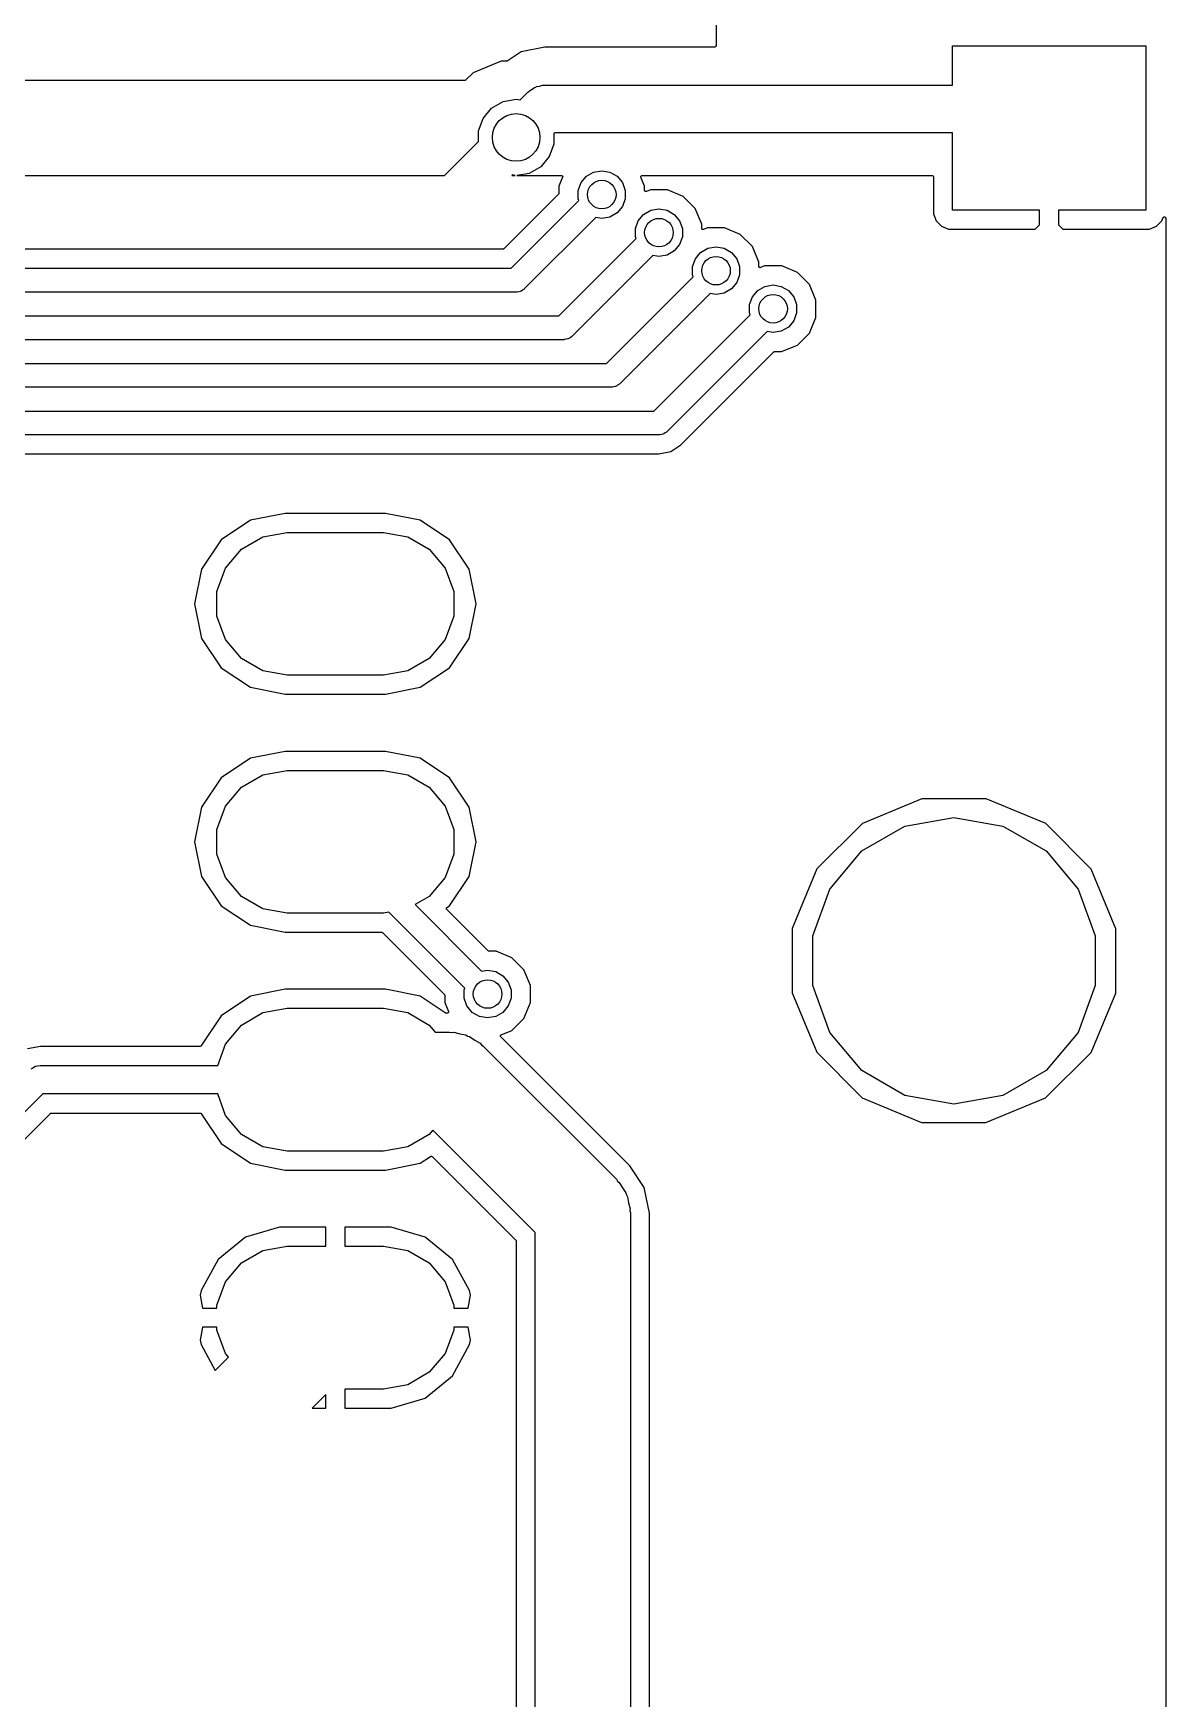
# Model space of a CAD drawing. Extents: x 0.3 to 75.7, y -92.7 to -2.
# Drawn here: x 63.83 to 75.72, y -75 to -57.51 of the extents above; entities that cross this region are included whole.
import ezdxf

# ---------------------------------------------------------------- set-up
doc = ezdxf.new("R2010")
doc.units = 0
doc.header["$MEASUREMENT"] = 0
doc.layers.add('BLACK', color=7, linetype='CONTINUOUS')

msp = doc.modelspace()

# ---------------------------------------------------------------- linework, layer by layer
at = {"layer": 'Black'}
for p, q in [((71, -47.9071), (71, -57.637)), ((68.9514, -57.6997), (68.8047, -57.7977)), ((69.2013, -57.65), (68.9514, -57.6997)), ((70.987, -57.65), (69.2013, -57.65)), ((70.9881, -57.6498), (70.987, -57.65)), ((70.9893, -57.6498), (70.9881, -57.6498)), ((70.9903, -57.6494), (70.9893, -57.6498)), ((70.9914, -57.6492), (70.9903, -57.6494)), ((70.9924, -57.6486), (70.9914, -57.6492)), ((70.9935, -57.6483), (70.9924, -57.6486)), ((70.9944, -57.6475), (70.9935, -57.6483)), ((70.9954, -57.647), (70.9944, -57.6475)), ((70.9961, -57.6461), (70.9954, -57.647)), ((70.997, -57.6454), (70.9961, -57.6461)), ((70.9975, -57.6444), (70.997, -57.6454)), ((70.9983, -57.6435), (70.9975, -57.6444)), ((70.9986, -57.6424), (70.9983, -57.6435)), ((70.9992, -57.6414), (70.9986, -57.6424)), ((70.9994, -57.6403), (70.9992, -57.6414)), ((70.9998, -57.6393), (70.9994, -57.6403)), ((71, -57.637), (70.9998, -57.6381)), ((70.9998, -57.6381), (70.9998, -57.6393)), ((73.484, -58.05), (73.484, -57.6364)), ((73.484, -57.6364), (75.516, -57.6364)), ((75.516, -57.6364), (75.516, -59.3636)), ((68.7416, -57.7999), (68.4474, -57.9214)), ((68.7974, -57.7999), (68.7416, -57.7999)), ((68.799, -57.7996), (68.7974, -57.7999)), ((68.8005, -57.7995), (68.799, -57.7996)), ((68.8012, -57.7993), (68.8005, -57.7995)), ((68.8019, -57.7991), (68.8012, -57.7993)), ((68.8032, -57.7983), (68.8019, -57.7991)), ((68.8047, -57.7977), (68.8032, -57.7983)), ((68.3633, -58), (62.9247, -58)), ((68.3639, -57.9999), (68.3633, -58)), ((68.3644, -58), (68.3639, -57.9999)), ((68.3661, -57.9995), (68.3644, -58)), ((68.3678, -57.9992), (68.3661, -57.9995)), ((68.3682, -57.9989), (68.3678, -57.9992)), ((68.3688, -57.9988), (68.3682, -57.9989)), ((68.3702, -57.9978), (68.3688, -57.9988)), ((68.3717, -57.997), (68.3702, -57.9978)), ((68.372, -57.9965), (68.3717, -57.997)), ((68.3725, -57.9962), (68.372, -57.9965)), ((68.4474, -57.9214), (68.3725, -57.9962)), ((69.0393, -58.1085), (69.0676, -58.0922)), ((69.0676, -58.0922), (69.0943, -58.0734)), ((69.0943, -58.0734), (69.105, -58.0706)), ((69.105, -58.0706), (69.1145, -58.0651)), ((69.1145, -58.0651), (69.1467, -58.0594)), ((69.1467, -58.0594), (69.1782, -58.051)), ((69.1782, -58.051), (69.1892, -58.0519)), ((69.1892, -58.0519), (69.2, -58.05)), ((69.2, -58.05), (73.484, -58.05)), ((68.6419, -58.2924), (68.7627, -58.2227)), ((68.7627, -58.2227), (68.9, -58.1985)), ((68.9, -58.1985), (68.9408, -58.2057)), ((68.9408, -58.2057), (69.0232, -58.1232)), ((69.0232, -58.1232), (69.0322, -58.1169)), ((69.0322, -58.1169), (69.0393, -58.1085)), ((68.5046, -58.5303), (68.5523, -58.3992)), ((68.5523, -58.3992), (68.6419, -58.2924)), ((68.5046, -58.6419), (68.5046, -58.5303)), ((69.3036, -58.55), (69.2954, -58.5581)), ((69.2954, -58.5581), (69.2954, -58.6697)), ((73.484, -58.55), (69.3036, -58.55)), ((73.484, -59.3636), (73.484, -58.55)), ((68.1464, -59), (68.5046, -58.6419)), ((69.2954, -58.6697), (69.2477, -58.8008)), ((69.1581, -58.9076), (69.0373, -58.9773)), ((69.2477, -58.8008), (69.1581, -58.9076)), ((69.6387, -59.0078), (69.7142, -58.9642)), ((69.7142, -58.9642), (69.8, -58.949)), ((69.8, -58.949), (69.8858, -58.9642)), ((69.8858, -58.9642), (69.9613, -59.0078)), ((63.0645, -59), (68.1464, -59)), ((68.8592, -58.9943), (68.8536, -59)), ((68.8536, -59), (68.8913, -59)), ((68.8913, -59), (68.8592, -58.9943)), ((69.0373, -58.9773), (68.9087, -59)), ((68.9087, -59), (69.3763, -59)), ((69.3501, -59.1101), (69.35, -59.185)), ((69.3883, -59.018), (69.3501, -59.1101)), ((69.3763, -59), (69.3777, -59.0002)), ((69.3777, -59.0002), (69.3791, -59.0003)), ((69.3791, -59.0003), (69.3799, -59.0006)), ((69.3799, -59.0006), (69.3808, -59.0008)), ((69.3808, -59.0008), (69.382, -59.0015)), ((69.382, -59.0015), (69.3833, -59.002)), ((69.3833, -59.002), (69.3839, -59.0026)), ((69.3839, -59.0026), (69.3847, -59.003)), ((69.3847, -59.003), (69.3856, -59.0041)), ((69.3856, -59.0041), (69.3866, -59.0051)), ((69.3866, -59.0051), (69.387, -59.0058)), ((69.387, -59.0058), (69.3876, -59.0065)), ((69.3876, -59.0065), (69.3881, -59.0078)), ((69.3881, -59.0078), (69.3887, -59.0091)), ((69.3886, -59.0166), (69.3883, -59.018)), ((69.3891, -59.0153), (69.3886, -59.0166)), ((69.3887, -59.0091), (69.3888, -59.0099)), ((69.3888, -59.0099), (69.3891, -59.0107)), ((69.3891, -59.0107), (69.3891, -59.0122)), ((69.3891, -59.0122), (69.3893, -59.0136)), ((69.3893, -59.0136), (69.3891, -59.0144)), ((69.3891, -59.0144), (69.3891, -59.0153)), ((69.5529, -59.1564), (69.5827, -59.0745)), ((69.5827, -59.0745), (69.6387, -59.0078)), ((69.9613, -59.0078), (70.0173, -59.0745)), ((70.0173, -59.0745), (70.0471, -59.1564)), ((70.2107, -59.0136), (70.2109, -59.0122)), ((70.2109, -59.0144), (70.2107, -59.0136)), ((70.2109, -59.0107), (70.2112, -59.0099)), ((70.2109, -59.0122), (70.2109, -59.0107)), ((70.2109, -59.0153), (70.2109, -59.0144)), ((70.2114, -59.0166), (70.2109, -59.0153)), ((70.2112, -59.0099), (70.2113, -59.0091)), ((70.2113, -59.0091), (70.212, -59.0078)), ((70.2117, -59.018), (70.2114, -59.0166)), ((70.2501, -59.1109), (70.2117, -59.018)), ((70.212, -59.0078), (70.2124, -59.0065)), ((70.2124, -59.0065), (70.213, -59.0058)), ((70.213, -59.0058), (70.2134, -59.0051)), ((70.2134, -59.0051), (70.2144, -59.0041)), ((70.2144, -59.0041), (70.2153, -59.003)), ((70.2153, -59.003), (70.2161, -59.0026)), ((70.2161, -59.0026), (70.2167, -59.002)), ((70.2167, -59.002), (70.218, -59.0015)), ((70.218, -59.0015), (70.2193, -59.0008)), ((70.2193, -59.0008), (70.2201, -59.0006)), ((70.2201, -59.0006), (70.2209, -59.0003)), ((70.2209, -59.0003), (70.2223, -59.0002)), ((70.2223, -59.0002), (70.2237, -59)), ((70.2237, -59), (73.271, -59)), ((70.25, -59.1556), (70.2501, -59.1109)), ((73.271, -59), (73.2721, -59.0002)), ((73.2721, -59.0002), (73.2733, -59.0002)), ((73.2733, -59.0002), (73.2743, -59.0006)), ((73.2743, -59.0006), (73.2754, -59.0008)), ((73.2754, -59.0008), (73.2764, -59.0014)), ((73.2764, -59.0014), (73.2775, -59.0017)), ((73.2775, -59.0017), (73.2784, -59.0025)), ((73.2784, -59.0025), (73.2794, -59.003)), ((73.2794, -59.003), (73.2801, -59.0039)), ((73.2801, -59.0039), (73.281, -59.0046)), ((73.281, -59.0046), (73.2815, -59.0056)), ((73.2815, -59.0056), (73.2823, -59.0065)), ((73.2823, -59.0065), (73.2826, -59.0076)), ((73.2826, -59.0076), (73.2832, -59.0086)), ((73.2832, -59.0086), (73.2834, -59.0097)), ((73.2834, -59.0097), (73.2838, -59.0107)), ((73.2838, -59.0107), (73.2838, -59.0119)), ((73.2838, -59.0119), (73.284, -59.013)), ((73.284, -59.013), (73.284, -59.4034)), ((69.3462, -59.1942), (68.7692, -59.7712)), ((68.8482, -59.975), (69.56, -59.2632)), ((69.3465, -59.1937), (69.3462, -59.1942)), ((69.347, -59.1933), (69.3465, -59.1937)), ((69.3478, -59.1919), (69.347, -59.1933)), ((69.3488, -59.1905), (69.3478, -59.1919)), ((69.3489, -59.1899), (69.3488, -59.1905)), ((69.3492, -59.1894), (69.3489, -59.1899)), ((69.3495, -59.1878), (69.3492, -59.1894)), ((69.35, -59.1861), (69.3495, -59.1878)), ((69.35, -59.185), (69.3499, -59.1856)), ((69.3499, -59.1856), (69.35, -59.1861)), ((69.5529, -59.2436), (69.5529, -59.1564)), ((69.56, -59.2632), (69.5529, -59.2436)), ((70.0471, -59.2436), (70.0173, -59.3255)), ((70.0471, -59.1564), (70.0471, -59.2436)), ((70.2503, -59.157), (70.25, -59.1556)), ((70.2503, -59.1584), (70.2503, -59.157)), ((70.2507, -59.1592), (70.2503, -59.1584)), ((70.2508, -59.1601), (70.2507, -59.1592)), ((70.2515, -59.1613), (70.2508, -59.1601)), ((70.2521, -59.1626), (70.2515, -59.1613)), ((70.2526, -59.1632), (70.2521, -59.1626)), ((70.2531, -59.164), (70.2526, -59.1632)), ((70.2542, -59.1649), (70.2531, -59.164)), ((70.2551, -59.1659), (70.2542, -59.1649)), ((70.2559, -59.1663), (70.2551, -59.1659)), ((70.2565, -59.1669), (70.2559, -59.1663)), ((70.2579, -59.1674), (70.2565, -59.1669)), ((70.2591, -59.168), (70.2579, -59.1674)), ((70.26, -59.1681), (70.2591, -59.168)), ((70.2608, -59.1684), (70.26, -59.1681)), ((70.2622, -59.1684), (70.2608, -59.1684)), ((70.2636, -59.1686), (70.2622, -59.1684)), ((70.2644, -59.1684), (70.2636, -59.1686)), ((70.2653, -59.1684), (70.2644, -59.1684)), ((70.2666, -59.1679), (70.2653, -59.1684)), ((70.268, -59.1676), (70.2666, -59.1679)), ((70.3109, -59.1499), (70.268, -59.1676)), ((70.4899, -59.1501), (70.3109, -59.1499)), ((70.6552, -59.2187), (70.4899, -59.1501)), ((70.7817, -59.3454), (70.6552, -59.2187)), ((69.7369, -59.4398), (68.9884, -60.1884)), ((69.8, -59.451), (69.7369, -59.4398)), ((69.8858, -59.4358), (69.8, -59.451)), ((69.9613, -59.3922), (69.8858, -59.4358)), ((70.0173, -59.3255), (69.9613, -59.3922)), ((70.1529, -59.5564), (70.1827, -59.4745)), ((70.1827, -59.4745), (70.2387, -59.4078)), ((70.2387, -59.4078), (70.3142, -59.3642)), ((70.3142, -59.3642), (70.4, -59.349)), ((70.4, -59.349), (70.4858, -59.3642)), ((70.4858, -59.3642), (70.5613, -59.4078)), ((70.5613, -59.4078), (70.6173, -59.4745)), ((70.6173, -59.4745), (70.6471, -59.5564)), ((70.8501, -59.5109), (70.7817, -59.3454)), ((73.284, -59.4034), (73.3144, -59.4769)), ((73.3144, -59.4769), (73.3707, -59.5332)), ((74.4, -59.3636), (73.484, -59.3636)), ((74.4, -59.518), (74.4, -59.3636)), ((75.516, -59.3636), (74.6, -59.3636)), ((74.6, -59.3636), (74.6, -59.518)), ((75.6293, -59.5332), (75.6856, -59.4769)), ((75.6856, -59.4769), (75.7, -59.442)), ((75.7, -59.442), (75.7011, -59.4404)), ((75.7011, -59.4404), (75.702, -59.4387)), ((75.702, -59.4387), (75.7023, -59.4385)), ((75.7023, -59.4385), (75.7024, -59.4382)), ((75.7024, -59.4382), (75.704, -59.437)), ((75.704, -59.437), (75.7055, -59.4358)), ((75.7055, -59.4358), (75.7058, -59.4357)), ((75.7058, -59.4357), (75.706, -59.4355)), ((75.706, -59.4355), (75.7079, -59.4349)), ((75.7079, -59.4349), (75.7097, -59.4342)), ((75.7097, -59.4342), (75.71, -59.4342)), ((75.71, -59.4342), (75.7103, -59.4341)), ((75.7103, -59.4341), (75.7123, -59.4342)), ((75.7123, -59.4342), (75.7143, -59.4342)), ((75.7143, -59.4342), (75.7145, -59.4343)), ((75.7145, -59.4343), (75.7148, -59.4343)), ((75.7148, -59.4343), (75.7167, -59.4351)), ((75.7167, -59.4351), (75.7185, -59.4358)), ((75.7185, -59.4358), (75.7187, -59.4359)), ((75.7187, -59.4359), (75.719, -59.436)), ((75.719, -59.436), (75.7205, -59.4374)), ((75.7205, -59.4374), (75.722, -59.4387)), ((75.722, -59.4387), (75.7221, -59.4389)), ((75.7221, -59.4389), (75.7223, -59.4391)), ((75.7223, -59.4391), (75.7232, -59.4409)), ((75.7232, -59.4409), (75.7242, -59.4426)), ((75.7242, -59.4426), (75.7243, -59.4428)), ((75.7243, -59.4428), (75.7244, -59.4431)), ((75.7244, -59.4431), (75.7247, -59.4451)), ((75.7247, -59.4451), (75.725, -59.447)), ((75.725, -59.447), (75.725, -92.712)), ((69.3482, -60.475), (70.16, -59.6632)), ((70.1529, -59.6436), (70.1529, -59.5564)), ((70.16, -59.6632), (70.1529, -59.6436)), ((70.6471, -59.6436), (70.6173, -59.7255)), ((70.6471, -59.5564), (70.6471, -59.6436)), ((70.85, -59.5556), (70.8501, -59.5109)), ((70.8503, -59.557), (70.85, -59.5556)), ((70.8503, -59.5584), (70.8503, -59.557)), ((70.8507, -59.5592), (70.8503, -59.5584)), ((70.8508, -59.5601), (70.8507, -59.5592)), ((70.8515, -59.5613), (70.8508, -59.5601)), ((70.8521, -59.5626), (70.8515, -59.5613)), ((70.8526, -59.5632), (70.8521, -59.5626)), ((70.8531, -59.564), (70.8526, -59.5632)), ((70.8542, -59.5649), (70.8531, -59.564)), ((70.8551, -59.5659), (70.8542, -59.5649)), ((70.8559, -59.5663), (70.8551, -59.5659)), ((70.8565, -59.5669), (70.8559, -59.5663)), ((70.8579, -59.5674), (70.8565, -59.5669)), ((70.8591, -59.568), (70.8579, -59.5674)), ((70.86, -59.5681), (70.8591, -59.568)), ((70.8608, -59.5684), (70.86, -59.5681)), ((70.8622, -59.5684), (70.8608, -59.5684)), ((70.8636, -59.5686), (70.8622, -59.5684)), ((70.8644, -59.5684), (70.8636, -59.5686)), ((70.8653, -59.5684), (70.8644, -59.5684)), ((70.8666, -59.5679), (70.8653, -59.5684)), ((70.868, -59.5676), (70.8666, -59.5679)), ((70.9109, -59.5499), (70.868, -59.5676)), ((71.0899, -59.5501), (70.9109, -59.5499)), ((71.2552, -59.6187), (71.0899, -59.5501)), ((71.3817, -59.7454), (71.2552, -59.6187)), ((73.3707, -59.5332), (73.4442, -59.5636)), ((73.4442, -59.5636), (74.3544, -59.5636)), ((74.3544, -59.5636), (74.4, -59.518)), ((74.6, -59.518), (74.6456, -59.5636)), ((74.6456, -59.5636), (75.5558, -59.5636)), ((75.5558, -59.5636), (75.6293, -59.5332)), ((68.76, -59.775), (41.0013, -59.775)), ((68.7606, -59.7749), (68.76, -59.775)), ((68.7611, -59.775), (68.7606, -59.7749)), ((68.7628, -59.7745), (68.7611, -59.775)), ((68.7644, -59.7742), (68.7628, -59.7745)), ((68.7649, -59.7739), (68.7644, -59.7742)), ((68.7655, -59.7738), (68.7649, -59.7739)), ((68.7669, -59.7728), (68.7655, -59.7738)), ((68.7684, -59.772), (68.7669, -59.7728)), ((68.7687, -59.7715), (68.7684, -59.772)), ((68.7692, -59.7712), (68.7687, -59.7715)), ((70.3369, -59.8398), (69.4884, -60.6884)), ((70.4, -59.851), (70.3369, -59.8398)), ((70.4858, -59.8358), (70.4, -59.851)), ((70.5613, -59.7922), (70.4858, -59.8358)), ((70.6173, -59.7255), (70.5613, -59.7922)), ((70.7827, -59.8745), (70.8387, -59.8078)), ((70.8387, -59.8078), (70.9142, -59.7642)), ((70.9142, -59.7642), (71, -59.749)), ((71, -59.749), (71.0858, -59.7642)), ((71.0858, -59.7642), (71.1613, -59.8078)), ((71.1613, -59.8078), (71.2173, -59.8745)), ((71.4501, -59.9109), (71.3817, -59.7454)), ((41, -59.975), (68.4, -59.975)), ((68.4, -59.975), (68.7, -59.975)), ((68.7, -59.975), (68.8482, -59.975)), ((70.7529, -59.9564), (70.7827, -59.8745)), ((70.7529, -60.0436), (70.7529, -59.9564)), ((71.2173, -59.8745), (71.2471, -59.9564)), ((71.2471, -59.9564), (71.2471, -60.0436)), ((71.45, -59.9556), (71.4501, -59.9109)), ((71.4503, -59.957), (71.45, -59.9556)), ((71.4503, -59.9584), (71.4503, -59.957)), ((71.4507, -59.9592), (71.4503, -59.9584)), ((71.4508, -59.9601), (71.4507, -59.9592)), ((71.4515, -59.9613), (71.4508, -59.9601)), ((71.4521, -59.9626), (71.4515, -59.9613)), ((71.4526, -59.9632), (71.4521, -59.9626)), ((71.4531, -59.964), (71.4526, -59.9632)), ((71.4542, -59.9649), (71.4531, -59.964)), ((71.4551, -59.9659), (71.4542, -59.9649)), ((71.4559, -59.9663), (71.4551, -59.9659)), ((71.4565, -59.9669), (71.4559, -59.9663)), ((71.4579, -59.9674), (71.4565, -59.9669)), ((71.4591, -59.968), (71.4579, -59.9674)), ((71.46, -59.9681), (71.4591, -59.968)), ((71.4608, -59.9684), (71.46, -59.9681)), ((71.4622, -59.9684), (71.4608, -59.9684)), ((71.4636, -59.9686), (71.4622, -59.9684)), ((71.4644, -59.9684), (71.4636, -59.9686)), ((71.4653, -59.9684), (71.4644, -59.9684)), ((71.4666, -59.9679), (71.4653, -59.9684)), ((71.468, -59.9676), (71.4666, -59.9679)), ((71.5109, -59.9499), (71.468, -59.9676)), ((71.6899, -59.9501), (71.5109, -59.9499)), ((71.8552, -60.0187), (71.6899, -59.9501)), ((68.9839, -60.1915), (68.9803, -60.1958)), ((68.9884, -60.1884), (68.9839, -60.1915)), ((69.8482, -60.975), (70.76, -60.0632)), ((70.76, -60.0632), (70.7529, -60.0436)), ((71.1613, -60.1922), (71.0858, -60.2358)), ((71.2173, -60.1255), (71.1613, -60.1922)), ((71.2471, -60.0436), (71.2173, -60.1255)), ((71.4387, -60.2078), (71.5142, -60.1642)), ((71.5142, -60.1642), (71.6, -60.149)), ((71.6, -60.149), (71.6858, -60.1642)), ((71.6858, -60.1642), (71.7613, -60.2078)), ((71.9817, -60.1454), (71.8552, -60.0187)), ((72.0501, -60.3109), (71.9817, -60.1454)), ((68.4, -60.225), (41.0518, -60.225)), ((68.7, -60.225), (68.4, -60.225)), ((68.9, -60.225), (68.7, -60.225)), ((68.9054, -60.224), (68.9, -60.225)), ((68.9109, -60.2245), (68.9054, -60.224)), ((68.9267, -60.2203), (68.9109, -60.2245)), ((68.9428, -60.2175), (68.9267, -60.2203)), ((68.9475, -60.2147), (68.9428, -60.2175)), ((68.9528, -60.2133), (68.9475, -60.2147)), ((68.9662, -60.2039), (68.9528, -60.2133)), ((68.9803, -60.1958), (68.9662, -60.2039)), ((70.9369, -60.2398), (69.9884, -61.1884)), ((71, -60.251), (70.9369, -60.2398)), ((71.0858, -60.2358), (71, -60.251)), ((71.3529, -60.3564), (71.3827, -60.2745)), ((71.3529, -60.4436), (71.3529, -60.3564)), ((71.3827, -60.2745), (71.4387, -60.2078)), ((71.7613, -60.2078), (71.8173, -60.2745)), ((71.8173, -60.2745), (71.8471, -60.3564)), ((71.8471, -60.3564), (71.8471, -60.4436)), ((72.0499, -60.4899), (72.0501, -60.3109)), ((41.2, -60.475), (68.9, -60.475)), ((68.9, -60.475), (69.3482, -60.475)), ((70.3482, -61.475), (71.36, -60.4632)), ((71.36, -60.4632), (71.3529, -60.4436)), ((71.8173, -60.5255), (71.7613, -60.5922)), ((71.8471, -60.4436), (71.8173, -60.5255)), ((71.9813, -60.6552), (72.0499, -60.4899)), ((69.4428, -60.7175), (69.4267, -60.7203)), ((69.4475, -60.7147), (69.4428, -60.7175)), ((69.4528, -60.7133), (69.4475, -60.7147)), ((69.4662, -60.7039), (69.4528, -60.7133)), ((69.4803, -60.6958), (69.4662, -60.7039)), ((69.4839, -60.6915), (69.4803, -60.6958)), ((69.4884, -60.6884), (69.4839, -60.6915)), ((71.5369, -60.6398), (70.4884, -61.6884)), ((71.6, -60.651), (71.5369, -60.6398)), ((71.6858, -60.6358), (71.6, -60.651)), ((71.7613, -60.5922), (71.6858, -60.6358)), ((71.8546, -60.7817), (71.9813, -60.6552)), ((68.9, -60.725), (41.2518, -60.725)), ((69.4, -60.725), (68.9, -60.725)), ((69.4054, -60.724), (69.4, -60.725)), ((69.4109, -60.7245), (69.4054, -60.724)), ((69.4267, -60.7203), (69.4109, -60.7245)), ((70.6307, -61.8289), (71.6058, -60.8538)), ((71.6058, -60.8538), (71.6063, -60.8535)), ((71.6063, -60.8535), (71.6066, -60.853)), ((71.6066, -60.853), (71.6081, -60.8522)), ((71.6081, -60.8522), (71.6095, -60.8512)), ((71.6095, -60.8512), (71.6101, -60.8511)), ((71.6101, -60.8511), (71.6106, -60.8508)), ((71.6106, -60.8508), (71.6122, -60.8505)), ((71.6122, -60.8505), (71.6139, -60.8501)), ((71.6139, -60.8501), (71.6144, -60.8501)), ((71.6144, -60.8501), (71.615, -60.85)), ((71.615, -60.85), (71.6891, -60.8501)), ((71.6891, -60.8501), (71.8546, -60.7817)), ((41.4, -60.975), (69.4, -60.975)), ((69.4, -60.975), (69.8482, -60.975)), ((69.4, -61.225), (41.4518, -61.225)), ((69.9, -61.225), (69.4, -61.225)), ((69.9054, -61.224), (69.9, -61.225)), ((69.9109, -61.2245), (69.9054, -61.224)), ((69.9267, -61.2203), (69.9109, -61.2245)), ((69.9428, -61.2175), (69.9267, -61.2203)), ((69.9475, -61.2147), (69.9428, -61.2175)), ((69.9528, -61.2133), (69.9475, -61.2147)), ((69.9662, -61.2039), (69.9528, -61.2133)), ((69.9803, -61.1958), (69.9662, -61.2039)), ((69.9839, -61.1915), (69.9803, -61.1958)), ((69.9884, -61.1884), (69.9839, -61.1915)), ((41.6, -61.475), (69.9, -61.475)), ((69.9, -61.475), (70.3482, -61.475)), ((69.9, -61.725), (41.6518, -61.725)), ((70.4, -61.725), (69.9, -61.725)), ((70.4054, -61.724), (70.4, -61.725)), ((70.4109, -61.7245), (70.4054, -61.724)), ((70.4267, -61.7203), (70.4109, -61.7245)), ((70.4428, -61.7175), (70.4267, -61.7203)), ((70.4475, -61.7147), (70.4428, -61.7175)), ((70.4528, -61.7133), (70.4475, -61.7147)), ((70.4662, -61.7039), (70.4528, -61.7133)), ((70.4803, -61.6958), (70.4662, -61.7039)), ((70.4839, -61.6915), (70.4803, -61.6958)), ((70.4884, -61.6884), (70.4839, -61.6915)), ((52.816, -61.925), (70.3987, -61.925)), ((70.3987, -61.925), (70.5243, -61.9)), ((70.5243, -61.9), (70.6307, -61.8289)), ((66.1079, -62.6225), (65.7998, -62.8284)), ((66.4726, -62.55), (66.1079, -62.6225)), ((67.5274, -62.55), (66.4726, -62.55)), ((67.8921, -62.6225), (67.5274, -62.55)), ((68.2002, -62.8284), (67.8921, -62.6225)), ((66.0131, -62.9255), (66.2387, -62.7952)), ((66.2387, -62.7952), (66.4952, -62.75)), ((66.4952, -62.75), (67.5048, -62.75)), ((67.5048, -62.75), (67.7613, -62.7952)), ((67.7613, -62.7952), (67.9869, -62.9255)), ((65.7998, -62.8284), (65.5939, -63.1365)), ((65.8457, -63.125), (66.0131, -62.9255)), ((67.9869, -62.9255), (68.1543, -63.125)), ((68.4061, -63.1365), (68.2002, -62.8284)), ((65.5939, -63.1365), (65.5216, -63.5)), ((65.7566, -63.3698), (65.8457, -63.125)), ((68.1543, -63.125), (68.2434, -63.3698)), ((68.4784, -63.5), (68.4061, -63.1365)), ((65.5216, -63.5), (65.5939, -63.8635)), ((65.7566, -63.6302), (65.7566, -63.3698)), ((68.2434, -63.3698), (68.2434, -63.6302)), ((68.4061, -63.8635), (68.4784, -63.5)), ((65.8457, -63.875), (65.7566, -63.6302)), ((68.2434, -63.6302), (68.1543, -63.875)), ((65.5939, -63.8635), (65.7998, -64.1716)), ((68.2002, -64.1716), (68.4061, -63.8635)), ((66.0131, -64.0745), (65.8457, -63.875)), ((68.1543, -63.875), (67.9869, -64.0745)), ((65.7998, -64.1716), (66.1079, -64.3774)), ((66.2387, -64.2048), (66.0131, -64.0745)), ((66.4952, -64.25), (66.2387, -64.2048)), ((67.7613, -64.2048), (67.5048, -64.25)), ((67.9869, -64.0745), (67.7613, -64.2048)), ((67.8921, -64.3774), (68.2002, -64.1716)), ((66.1079, -64.3774), (66.4726, -64.45)), ((67.5048, -64.25), (66.4952, -64.25)), ((67.5274, -64.45), (67.8921, -64.3774)), ((66.4726, -64.45), (67.5274, -64.45)), ((66.4726, -65.05), (66.1079, -65.1226)), ((67.5274, -65.05), (66.4726, -65.05)), ((67.8921, -65.1226), (67.5274, -65.05)), ((66.1079, -65.1226), (65.7998, -65.3284)), ((66.2387, -65.2952), (66.4952, -65.25)), ((66.4952, -65.25), (67.5048, -65.25)), ((67.5048, -65.25), (67.7613, -65.2952)), ((68.2002, -65.3284), (67.8921, -65.1226)), ((65.7998, -65.3284), (65.5939, -65.6365)), ((65.8457, -65.625), (66.0131, -65.4255)), ((66.0131, -65.4255), (66.2387, -65.2952)), ((67.7613, -65.2952), (67.9869, -65.4255)), ((67.9869, -65.4255), (68.1543, -65.625)), ((68.4061, -65.6365), (68.2002, -65.3284)), ((73.1633, -65.5497), (72.5383, -65.808)), ((73.8396, -65.5503), (73.1633, -65.5497)), ((74.4642, -65.8097), (73.8396, -65.5503)), ((65.5939, -65.6365), (65.5216, -66)), ((65.7566, -65.8698), (65.8457, -65.625)), ((68.1543, -65.625), (68.2434, -65.8698)), ((68.4784, -66), (68.4061, -65.6365)), ((72.985, -65.8351), (73.5, -65.7443)), ((73.5, -65.7443), (74.015, -65.8351)), ((65.7566, -66.1302), (65.7566, -65.8698)), ((68.2434, -65.8698), (68.2434, -66.1302)), ((72.5383, -65.808), (72.0597, -66.2858)), ((72.5321, -66.0965), (72.985, -65.8351)), ((74.015, -65.8351), (74.4679, -66.0965)), ((74.942, -66.2883), (74.4642, -65.8097)), ((65.5216, -66), (65.5939, -66.3635)), ((65.8457, -66.375), (65.7566, -66.1302)), ((68.2434, -66.1302), (68.1543, -66.375)), ((68.4061, -66.3635), (68.4784, -66)), ((72.196, -66.4971), (72.5321, -66.0965)), ((74.4679, -66.0965), (74.804, -66.4971)), ((72.0597, -66.2858), (71.8003, -66.9104)), ((75.2003, -66.9133), (74.942, -66.2883)), ((65.5939, -66.3635), (65.7998, -66.6716)), ((66.0131, -66.5745), (65.8457, -66.375)), ((68.1543, -66.375), (67.9869, -66.5745)), ((68.2002, -66.6716), (68.4061, -66.3635)), ((66.2387, -66.7048), (66.0131, -66.5745)), ((67.9869, -66.5745), (67.8375, -66.6608)), ((67.8375, -66.6608), (68.5369, -67.3602)), ((72.0171, -66.9885), (72.196, -66.4971)), ((74.804, -66.4971), (74.9829, -66.9885)), ((65.7998, -66.6716), (66.1079, -66.8774)), ((66.4952, -66.75), (66.2387, -66.7048)), ((67.5048, -66.75), (66.4952, -66.75)), ((67.563, -66.7397), (67.5048, -66.75)), ((68.36, -67.5368), (67.563, -66.7397)), ((68.1663, -66.7021), (68.1665, -66.7)), ((68.1663, -66.7022), (68.1663, -66.7021)), ((68.1663, -66.7024), (68.1663, -66.7022)), ((68.1668, -66.7044), (68.1663, -66.7024)), ((68.1665, -66.7), (68.1667, -66.6979)), ((68.1667, -66.6977), (68.1668, -66.6976)), ((68.1667, -66.6979), (68.1667, -66.6977)), ((68.1668, -66.6976), (68.1677, -66.6957)), ((68.1673, -66.7065), (68.1668, -66.7044)), ((68.1674, -66.7066), (68.1673, -66.7065)), ((68.1675, -66.7067), (68.1674, -66.7066)), ((68.1687, -66.7084), (68.1675, -66.7067)), ((68.1677, -66.6957), (68.1686, -66.6938)), ((68.1686, -66.6938), (68.1687, -66.6937)), ((68.1687, -66.6937), (68.1688, -66.6935)), ((68.1698, -66.7102), (68.1687, -66.7084)), ((68.1688, -66.6935), (68.1703, -66.6921)), ((68.17, -66.7103), (68.1698, -66.7102)), ((68.17, -66.7104), (68.17, -66.7103)), ((68.6058, -67.1462), (68.17, -66.7104)), ((68.1703, -66.6921), (68.1718, -66.6906)), ((68.1718, -66.6906), (68.1719, -66.6905)), ((68.1719, -66.6905), (68.172, -66.6904)), ((68.172, -66.6904), (68.2002, -66.6716)), ((66.1079, -66.8774), (66.4726, -66.95)), ((66.4726, -66.95), (67.485, -66.95)), ((67.485, -66.95), (67.4856, -66.9501)), ((67.4856, -66.9501), (67.4861, -66.95)), ((67.4861, -66.95), (67.4878, -66.9505)), ((67.4878, -66.9505), (67.4894, -66.9508)), ((67.4894, -66.9508), (67.4899, -66.9511)), ((67.4899, -66.9511), (67.4905, -66.9512)), ((67.4905, -66.9512), (67.4919, -66.9522)), ((67.4919, -66.9522), (67.4934, -66.953)), ((67.4934, -66.953), (67.4937, -66.9535)), ((67.4937, -66.9535), (67.4942, -66.9538)), ((67.4942, -66.9538), (68.1462, -67.6058)), ((71.8003, -66.9104), (71.7997, -67.5867)), ((72.0171, -67.5115), (72.0171, -66.9885)), ((74.9829, -66.9885), (74.9829, -67.5115)), ((75.1997, -67.5896), (75.2003, -66.9133)), ((68.6063, -67.1465), (68.6058, -67.1462)), ((68.6067, -67.147), (68.6063, -67.1465)), ((68.6081, -67.1478), (68.6067, -67.147)), ((68.6095, -67.1488), (68.6081, -67.1478)), ((68.6101, -67.1489), (68.6095, -67.1488)), ((68.6106, -67.1492), (68.6101, -67.1489)), ((68.6122, -67.1495), (68.6106, -67.1492)), ((68.6139, -67.15), (68.6122, -67.1495)), ((68.6144, -67.1499), (68.6139, -67.15)), ((68.615, -67.15), (68.6144, -67.1499)), ((68.6899, -67.1501), (68.615, -67.15)), ((68.8552, -67.2187), (68.6899, -67.1501)), ((68.5369, -67.3602), (68.6, -67.349)), ((68.6, -67.349), (68.6858, -67.3642)), ((68.6858, -67.3642), (68.7613, -67.4078)), ((68.9817, -67.3454), (68.8552, -67.2187)), ((69.0501, -67.5109), (68.9817, -67.3454)), ((68.3529, -67.5564), (68.36, -67.5368)), ((68.7613, -67.4078), (68.8173, -67.4745)), ((68.8173, -67.4745), (68.8471, -67.5564)), ((69.05, -67.5892), (69.0501, -67.5109)), ((72.196, -68.0029), (72.0171, -67.5115)), ((74.9829, -67.5115), (74.804, -68.0029)), ((66.1079, -67.6226), (65.7998, -67.8284)), ((66.4726, -67.55), (66.1079, -67.6226)), ((67.5274, -67.55), (66.4726, -67.55)), ((67.8921, -67.6226), (67.5274, -67.55)), ((68.1544, -67.7978), (67.8921, -67.6226)), ((68.1462, -67.6058), (68.1465, -67.6063)), ((68.1465, -67.6063), (68.147, -67.6066)), ((68.147, -67.6066), (68.1478, -67.6081)), ((68.1478, -67.6081), (68.1488, -67.6095)), ((68.1488, -67.6095), (68.1489, -67.6101)), ((68.1489, -67.6101), (68.1492, -67.6106)), ((68.1492, -67.6106), (68.1495, -67.6122)), ((68.1495, -67.6122), (68.1499, -67.6139)), ((68.1499, -67.6139), (68.1499, -67.6144)), ((68.1499, -67.6144), (68.15, -67.615)), ((68.15, -67.615), (68.1499, -67.6891)), ((68.1499, -67.6891), (68.1883, -67.782)), ((68.3529, -67.6436), (68.3529, -67.5564)), ((68.3827, -67.7255), (68.3529, -67.6436)), ((68.8471, -67.6436), (68.8173, -67.7255)), ((68.8471, -67.5564), (68.8471, -67.6436)), ((68.9813, -67.8552), (69.0499, -67.6899)), ((69.0499, -67.6899), (69.05, -67.5892)), ((71.7997, -67.5867), (72.058, -68.2117)), ((74.9403, -68.2142), (75.1997, -67.5896)), ((65.7998, -67.8284), (65.5939, -68.1365)), ((66.0131, -67.9255), (66.2387, -67.7952)), ((66.2387, -67.7952), (66.4952, -67.75)), ((66.4952, -67.75), (67.5048, -67.75)), ((67.5048, -67.75), (67.7613, -67.7952)), ((67.7613, -67.7952), (67.9869, -67.9255)), ((68.1558, -67.7984), (68.1544, -67.7978)), ((68.1572, -67.7992), (68.1558, -67.7984)), ((68.1579, -67.7993), (68.1572, -67.7992)), ((68.1585, -67.7996), (68.1579, -67.7993)), ((68.1601, -67.7997), (68.1585, -67.7996)), ((68.1616, -67.8), (68.1601, -67.7997)), ((68.1763, -67.8), (68.1616, -67.8)), ((68.1777, -67.7998), (68.1763, -67.8)), ((68.1791, -67.7997), (68.1777, -67.7998)), ((68.1799, -67.7994), (68.1791, -67.7997)), ((68.1807, -67.7992), (68.1799, -67.7994)), ((68.182, -67.7985), (68.1807, -67.7992)), ((68.1833, -67.798), (68.182, -67.7985)), ((68.1839, -67.7974), (68.1833, -67.798)), ((68.1847, -67.797), (68.1839, -67.7974)), ((68.1856, -67.7959), (68.1847, -67.797)), ((68.1866, -67.7949), (68.1856, -67.7959)), ((68.187, -67.7942), (68.1866, -67.7949)), ((68.1876, -67.7935), (68.187, -67.7942)), ((68.188, -67.7922), (68.1876, -67.7935)), ((68.1887, -67.7909), (68.188, -67.7922)), ((68.1883, -67.782), (68.1886, -67.7834)), ((68.1886, -67.7834), (68.1891, -67.7847)), ((68.1888, -67.7901), (68.1887, -67.7909)), ((68.1891, -67.7893), (68.1888, -67.7901)), ((68.1891, -67.7847), (68.1891, -67.7856)), ((68.1891, -67.7856), (68.1893, -67.7864)), ((68.1893, -67.7864), (68.1891, -67.7878)), ((68.1891, -67.7878), (68.1891, -67.7893)), ((68.4387, -67.7922), (68.3827, -67.7255)), ((68.5142, -67.8358), (68.4387, -67.7922)), ((68.6, -67.851), (68.5142, -67.8358)), ((68.6858, -67.8358), (68.6, -67.851)), ((68.7613, -67.7922), (68.6858, -67.8358)), ((68.8173, -67.7255), (68.7613, -67.7922)), ((68.8546, -67.9817), (68.9813, -67.8552)), ((65.8457, -68.125), (66.0131, -67.9255)), ((67.9869, -67.9255), (68.0494, -68)), ((68.0494, -68), (68.2, -68)), ((68.2, -68), (68.2217, -68.0038)), ((68.2217, -68.0038), (68.2436, -68.0019)), ((68.2436, -68.0019), (68.3067, -68.0188)), ((68.3067, -68.0188), (68.371, -68.0302)), ((68.371, -68.0302), (68.3901, -68.0412)), ((68.3901, -68.0412), (68.4113, -68.0468)), ((68.4113, -68.0468), (68.4648, -68.0843)), ((68.7352, -68.0381), (68.7355, -68.0373)), ((68.7353, -68.0395), (68.7352, -68.0381)), ((68.7352, -68.0409), (68.7353, -68.0395)), ((68.7354, -68.0417), (68.7352, -68.0409)), ((68.7354, -68.0426), (68.7354, -68.0417)), ((68.736, -68.0439), (68.7354, -68.0426)), ((68.7355, -68.0364), (68.7361, -68.0351)), ((68.7355, -68.0373), (68.7355, -68.0364)), ((68.7363, -68.0453), (68.736, -68.0439)), ((68.7361, -68.0351), (68.7366, -68.0338)), ((68.7368, -68.046), (68.7363, -68.0453)), ((68.7366, -68.0338), (68.7371, -68.0331)), ((68.7371, -68.0467), (68.7368, -68.046)), ((68.7371, -68.0331), (68.7375, -68.0323)), ((68.7381, -68.0478), (68.7371, -68.0467)), ((68.7375, -68.0323), (68.7385, -68.0313)), ((68.7389, -68.049), (68.7381, -68.0478)), ((68.7385, -68.0313), (68.7393, -68.0302)), ((70.0941, -69.4041), (68.7389, -68.049)), ((68.7393, -68.0302), (68.74, -68.0297)), ((68.74, -68.0297), (68.7406, -68.0291)), ((68.7406, -68.0291), (68.7419, -68.0285)), ((68.7419, -68.0285), (68.7431, -68.0278)), ((68.7431, -68.0278), (68.8546, -67.9817)), ((72.5321, -68.4035), (72.196, -68.0029)), ((74.804, -68.0029), (74.4679, -68.4035)), ((63.9013, -68.15), (63.7662, -68.1769)), ((65.5805, -68.15), (63.9013, -68.15)), ((65.5826, -68.1496), (65.5805, -68.15)), ((65.5847, -68.1493), (65.5826, -68.1496)), ((65.5848, -68.1492), (65.5847, -68.1493)), ((65.585, -68.1492), (65.5848, -68.1492)), ((65.5868, -68.1482), (65.585, -68.1492)), ((65.5887, -68.1471), (65.5868, -68.1482)), ((65.5888, -68.147), (65.5887, -68.1471)), ((65.5889, -68.147), (65.5888, -68.147)), ((65.5903, -68.1453), (65.5889, -68.147)), ((65.5917, -68.1437), (65.5903, -68.1453)), ((65.5918, -68.1435), (65.5917, -68.1436)), ((65.5917, -68.1436), (65.5917, -68.1437)), ((65.5925, -68.1415), (65.5918, -68.1435)), ((65.5933, -68.1395), (65.5925, -68.1415)), ((65.5939, -68.1365), (65.5933, -68.1395)), ((65.7638, -68.35), (65.8457, -68.125)), ((68.4648, -68.0843), (68.5214, -68.117)), ((68.5214, -68.117), (68.5355, -68.1338)), ((68.5355, -68.1338), (68.5536, -68.1464)), ((68.5536, -68.1464), (69.9536, -69.5464)), ((72.058, -68.2117), (72.5358, -68.6903)), ((74.4617, -68.692), (74.9403, -68.2142)), ((63.8036, -68.3851), (63.8487, -68.359)), ((63.8487, -68.359), (63.9, -68.35)), ((63.9, -68.35), (65.7638, -68.35)), ((72.985, -68.6649), (72.5321, -68.4035)), ((74.4679, -68.4035), (74.015, -68.6649)), ((63.9268, -68.65), (60.8885, -71.6882)), ((65.7638, -68.65), (63.9268, -68.65)), ((65.8457, -68.875), (65.7638, -68.65)), ((72.5358, -68.6903), (73.1604, -68.9497)), ((73.5, -68.7557), (72.985, -68.6649)), ((74.015, -68.6649), (73.5, -68.7557)), ((73.8367, -68.9503), (74.4617, -68.692)), ((62.1048, -70.7548), (64.0058, -68.8538)), ((64.0058, -68.8538), (64.0063, -68.8535)), ((64.0063, -68.8535), (64.0066, -68.853)), ((64.0066, -68.853), (64.0081, -68.8522)), ((64.0081, -68.8522), (64.0095, -68.8512)), ((64.0095, -68.8512), (64.0101, -68.8511)), ((64.0101, -68.8511), (64.0106, -68.8508)), ((64.0106, -68.8508), (64.0122, -68.8505)), ((64.0122, -68.8505), (64.0139, -68.85)), ((64.0139, -68.85), (64.0144, -68.8501)), ((64.0144, -68.8501), (64.015, -68.85)), ((64.015, -68.85), (65.5805, -68.85)), ((65.5805, -68.85), (65.5826, -68.8504)), ((65.5826, -68.8504), (65.5847, -68.8507)), ((65.5847, -68.8507), (65.5848, -68.8508)), ((65.5848, -68.8508), (65.585, -68.8508)), ((65.585, -68.8508), (65.5868, -68.8518)), ((65.5868, -68.8518), (65.5887, -68.8529)), ((65.5887, -68.8529), (65.5888, -68.853)), ((65.5888, -68.853), (65.5889, -68.853)), ((65.5889, -68.853), (65.5903, -68.8547)), ((65.5903, -68.8547), (65.5917, -68.8563)), ((65.5917, -68.8563), (65.5917, -68.8564)), ((65.5917, -68.8564), (65.5918, -68.8565)), ((65.5918, -68.8565), (65.5925, -68.8585)), ((65.5925, -68.8585), (65.5933, -68.8605)), ((65.5933, -68.8605), (65.5939, -68.8635)), ((65.5939, -68.8635), (65.7998, -69.1716)), ((66.0131, -69.0745), (65.8457, -68.875)), ((66.2387, -69.2048), (66.0131, -69.0745)), ((67.9869, -69.0745), (67.7613, -69.2048)), ((68.0236, -69.0307), (67.9869, -69.0745)), ((69.1, -70.1071), (68.0236, -69.0307)), ((73.1604, -68.9497), (73.8367, -68.9503)), ((65.7998, -69.1716), (66.1079, -69.3774)), ((66.4952, -69.25), (66.2387, -69.2048)), ((67.5048, -69.25), (66.4952, -69.25)), ((67.7613, -69.2048), (67.5048, -69.25)), ((66.1079, -69.3774), (66.4726, -69.45)), ((66.4726, -69.45), (67.5274, -69.45)), ((67.5274, -69.45), (67.8921, -69.3774)), ((67.8921, -69.3774), (68.0004, -69.3051)), ((68.0004, -69.3051), (68.0023, -69.3043)), ((68.0023, -69.3043), (68.0042, -69.3034)), ((68.0042, -69.3034), (68.0044, -69.3034)), ((68.0044, -69.3034), (68.0045, -69.3033)), ((68.0045, -69.3033), (68.0066, -69.3032)), ((68.0066, -69.3032), (68.0087, -69.303)), ((68.0087, -69.303), (68.0089, -69.303)), ((68.0089, -69.303), (68.009, -69.303)), ((68.009, -69.303), (68.011, -69.3036)), ((68.011, -69.3036), (68.0131, -69.3041)), ((68.0131, -69.3041), (68.0132, -69.3042)), ((68.0132, -69.3042), (68.0133, -69.3043)), ((68.0133, -69.3043), (68.0151, -69.3055)), ((68.0151, -69.3055), (68.0168, -69.3067)), ((68.0168, -69.3067), (68.8962, -70.1861)), ((70.2465, -69.6322), (70.0941, -69.4041)), ((69.9536, -69.5464), (69.9662, -69.5645)), ((69.9662, -69.5645), (69.983, -69.5786)), ((69.983, -69.5786), (70.0157, -69.6352)), ((70.0157, -69.6352), (70.0532, -69.6887)), ((70.3, -69.9013), (70.2465, -69.6322)), ((70.0532, -69.6887), (70.0588, -69.7099)), ((70.0588, -69.7099), (70.0698, -69.729)), ((70.0698, -69.729), (70.0812, -69.7933)), ((70.0812, -69.7933), (70.0981, -69.8564)), ((70.0981, -69.8564), (70.0962, -69.8783)), ((70.0962, -69.8783), (70.1, -69.9)), ((70.1, -69.9), (70.1, -80.5)), ((70.3, -80.0892), (70.3, -69.9013)), ((66.0573, -70.1553), (65.7677, -70.3891)), ((66.4149, -70.05), (66.0573, -70.1553)), ((66.9, -70.05), (66.4149, -70.05)), ((66.9, -70.25), (66.9, -70.05)), ((67.1, -70.05), (67.1, -70.25)), ((67.5851, -70.05), (67.1, -70.05)), ((67.9427, -70.1553), (67.5851, -70.05)), ((68.2323, -70.3891), (67.9427, -70.1553)), ((69.1, -80.2929), (69.1, -70.1071)), ((66.0131, -70.4255), (66.2387, -70.2952)), ((66.2387, -70.2952), (66.4952, -70.25)), ((66.4952, -70.25), (66.9, -70.25)), ((67.1, -70.25), (67.5048, -70.25)), ((67.5048, -70.25), (67.7613, -70.2952)), ((67.7613, -70.2952), (67.9869, -70.4255)), ((68.8962, -70.1861), (68.8965, -70.1866)), ((68.8965, -70.1866), (68.897, -70.187)), ((68.897, -70.187), (68.8978, -70.1884)), ((68.8978, -70.1884), (68.8988, -70.1898)), ((68.8988, -70.1898), (68.8989, -70.1904)), ((68.8989, -70.1904), (68.8992, -70.1909)), ((68.8992, -70.1909), (68.8995, -70.1926)), ((68.8995, -70.1926), (68.9, -70.1942)), ((68.9, -70.1942), (68.8999, -70.1948)), ((68.8999, -70.1948), (68.9, -70.1953)), ((68.9, -70.1953), (68.9, -76.3321)), ((65.7677, -70.3891), (65.5894, -70.7164)), ((65.8457, -70.625), (66.0131, -70.4255)), ((67.9869, -70.4255), (68.1543, -70.625)), ((68.4106, -70.7164), (68.2323, -70.3891)), ((65.7566, -70.8698), (65.8457, -70.625)), ((68.1543, -70.625), (68.2434, -70.8698)), ((65.5894, -70.7164), (65.5796, -70.7641)), ((65.5796, -70.7641), (65.6052, -70.9)), ((68.3948, -70.9), (68.4204, -70.7641)), ((68.4204, -70.7641), (68.4106, -70.7164)), ((65.6052, -70.9), (65.7566, -70.9)), ((65.7566, -70.9), (65.7566, -70.8698)), ((68.2434, -70.8698), (68.2434, -70.9)), ((68.2434, -70.9), (68.3948, -70.9)), ((65.6052, -71.1), (65.5796, -71.2359)), ((65.7566, -71.1), (65.6052, -71.1)), ((65.7566, -71.1302), (65.7566, -71.1)), ((65.8457, -71.375), (65.7566, -71.1302)), ((68.2434, -71.1302), (68.1543, -71.375)), ((68.2434, -71.1), (68.2434, -71.1302)), ((68.3948, -71.1), (68.2434, -71.1)), ((68.4204, -71.2359), (68.3948, -71.1)), ((65.5796, -71.2359), (65.5894, -71.2836)), ((65.5894, -71.2836), (65.7375, -71.5554)), ((65.8786, -71.4143), (65.8457, -71.375)), ((68.1543, -71.375), (67.9869, -71.5745)), ((68.2323, -71.6109), (68.4106, -71.2836)), ((68.4106, -71.2836), (68.4204, -71.2359)), ((65.7375, -71.5554), (65.8786, -71.4143)), ((67.7613, -71.7048), (67.5048, -71.75)), ((67.9869, -71.5745), (67.7613, -71.7048)), ((67.9427, -71.8447), (68.2323, -71.6109)), ((66.9, -71.8071), (66.7571, -71.95)), ((66.9, -71.95), (66.9, -71.8071)), ((67.5048, -71.75), (67.1, -71.75)), ((67.1, -71.75), (67.1, -71.95)), ((67.5851, -71.95), (67.9427, -71.8447)), ((66.7571, -71.95), (66.9, -71.95)), ((67.1, -71.95), (67.5851, -71.95))]:
    msp.add_line(p, q, dxfattribs=at)
for centre, radius in [((68.9, -58.6), 0.25), ((69.8, -59.2), 0.15), ((70.4, -59.6), 0.15), ((71, -60), 0.15), ((71.6, -60.4), 0.15), ((68.6, -67.6), 0.15)]:
    msp.add_circle(centre, radius, dxfattribs=at)

doc.saveas('drawing.dxf')
